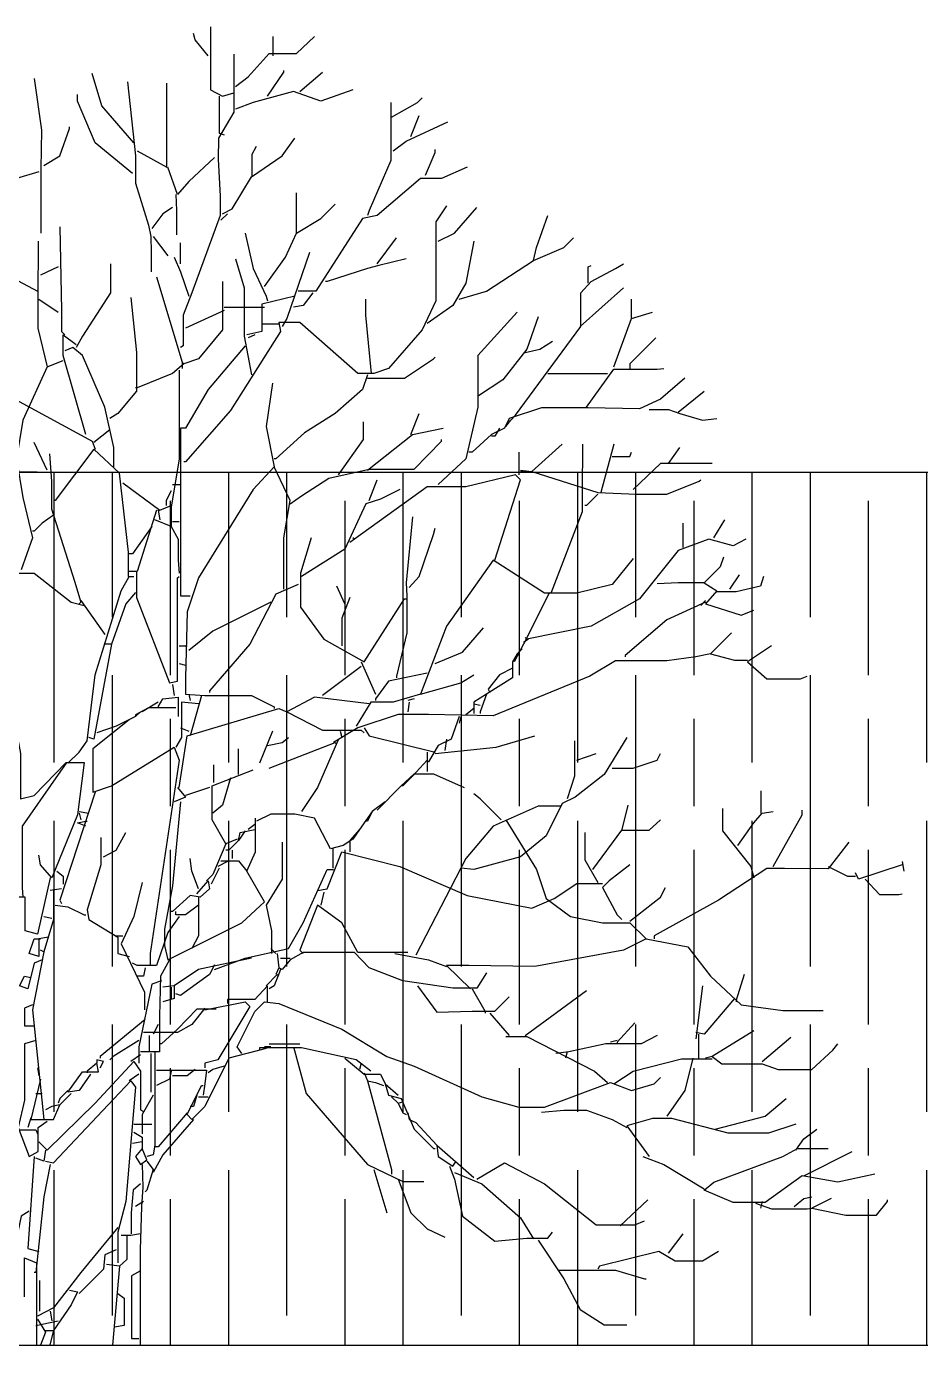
# Model space of a CAD drawing. Header units: millimetres. Extents: x 2004 to 9033, y -135 to 5682.
# Drawn here: x 8010.6 to 8317.7, y 1060.6 to 1522.8 of the extents above; entities that cross this region are included whole.
import ezdxf

# ---------------------------------------------------------------- set-up
doc = ezdxf.new("R2010")
doc.units = ezdxf.units.MM

msp = doc.modelspace()

# ---------------------------------------------------------------- hatches: boundary and pattern name
at = {"transparency": 33554508}
h = msp.add_hatch(dxfattribs=at)
h.set_pattern_fill('GOST_WOOD', color=256, scale=10)
h.paths.add_polyline_path([(9033.38, 1369.89), (7033.38, 1369.89), (7033.38, 769.89), (7233.38, 769.89), (7233.38, 789.89), (7383.38, 789.89), (7383.38, 799.89), (7383.38, 1039.89), (7233.38, 1039.89), (7233.38, 1069.89), (7383.38, 1069.89), (8683.38, 1069.89), (8833.38, 1069.89), (8833.38, 1039.89), (8683.38, 1039.89), (8683.38, 789.89), (8833.38, 789.89), (8833.38, 769.89), (9033.38, 769.89)])

# ---------------------------------------------------------------- linework, layer by layer
for p, q in [((7033.38, 1369.89), (9033.38, 1369.89)), ((8014.16, 1369.89), (7033.38, 1369.89)), ((7383.38, 1069.89), (8683.38, 1069.89))]:
    msp.add_line(p, q)
at = {"color": 84}
for points in [[(8073.75, 1522.83), (8073.75, 1501.24), (8077.9, 1499.02), (8081.77, 1500.13)], [(8072.91, 1512.87), (8068.49, 1518.4), (8067.93, 1520.62)], [(8082.33, 1502.35), (8086.76, 1505.67), (8093.96, 1513.7), (8103.37, 1513.7), (8109.46, 1519.51)], [(8095.34, 1512.87), (8095.34, 1519.51)], [(8081.77, 1513.42), (8081.77, 1493.49), (8076.51, 1484.63), (8076.38, 1477.43), (8077.14, 1464.7), (8077.14, 1458.05), (8067.38, 1431.48), (8064.33, 1423.73), (8064.33, 1413.21), (8063.5, 1412.65)], [(8093.4, 1499.02), (8098.94, 1507.33), (8098.94, 1507.88)], [(8104.47, 1500.69), (8112.23, 1507.33)], [(8013.12, 1505.11), (8015.61, 1487.4), (8015.47, 1474.11), (8015.4, 1468.57), (8015.4, 1451.96)], [(8047.45, 1482.97), (8036.37, 1495.7), (8033.05, 1506.78)], [(8045.23, 1504.01), (8048, 1478.54), (8048, 1469.13), (8052.43, 1454.73), (8053.26, 1450.86), (8053.4, 1445.32), (8053.4, 1438.67)], [(8048.55, 1480.2), (8058.8, 1474.66), (8058.8, 1503.45)], [(8046.89, 1472.45), (8034.16, 1482.97), (8028.07, 1497.36), (8028.07, 1499.58)], [(8076.79, 1499.02), (8076.79, 1486.29), (8078.45, 1485.74)], [(8122.74, 1501.24), (8111.67, 1497.36), (8102.26, 1500.69), (8088.42, 1496.81), (8082.33, 1494.59)], [(8136.03, 1491.83), (8144.89, 1496.81), (8146.55, 1498.47)], [(8135.76, 1496.81), (8135.76, 1476.88), (8128.28, 1459.71), (8127.73, 1458.05)], [(8016.44, 1475.22), (8021.98, 1478.54), (8025.3, 1487.95), (8025.3, 1488.5)], [(8136.59, 1480.2), (8141.02, 1483.52), (8155.41, 1490.17)], [(8142.68, 1485.18), (8145.45, 1492.38)], [(8077.9, 1458.61), (8081.22, 1460.27), (8087.86, 1471.34), (8098.38, 1478.54), (8102.81, 1484.63)], [(8088.14, 1471.34), (8088.14, 1479.09), (8089.52, 1481.86)], [(8147.66, 1471.89), (8150.98, 1479.65), (8150.98, 1480.75)], [(8075.13, 1477.98), (8066.27, 1469.68), (8062.4, 1465.25), (8059.07, 1474.66)], [(8162.06, 1474.66), (8153.2, 1470.79), (8146, 1470.79), (8131.05, 1458.05), (8126.07, 1456.95), (8110.01, 1432.03), (8103.92, 1432.03)], [(8014.78, 1473), (8007.03, 1470.79), (8005.92, 1470.79)], [(8061.84, 1465.25), (8062.12, 1459.71), (8062.12, 1451.41)], [(8103.37, 1451.96), (8103.37, 1465.8)], [(8060.74, 1460.82), (8057.41, 1458.61), (8053.54, 1453.62)], [(8154.86, 1461.37), (8151.26, 1455.84), (8151.26, 1428.71), (8146.55, 1418.74), (8134.93, 1405.45), (8129.94, 1403.79), (8124.41, 1403.79), (8104.47, 1421.23), (8097.28, 1421.23), (8097.83, 1418.19), (8080.67, 1391.06), (8065.16, 1373.34), (8064.61, 1373.34)], [(8092.29, 1433.69), (8099.49, 1443.66), (8103.37, 1451.96), (8111.67, 1456.95), (8116.65, 1461.93)], [(8152.09, 1449.19), (8157.63, 1451.96), (8165.38, 1460.82)], [(8079.56, 1458.61), (8077.35, 1456.39)], [(8184.76, 1442.55), (8185.86, 1446.98), (8189.74, 1458.05)], [(8021.98, 1454.18), (8022.53, 1425.39), (8022.53, 1418.19), (8023.64, 1417.08)], [(8085.65, 1451.96), (8088.42, 1439.78), (8092.85, 1430.37), (8093.4, 1428.71)], [(8014.5, 1449.19), (8014.37, 1429.26), (8014.37, 1419.3), (8017.55, 1406.01), (8023.08, 1408.22)], [(8054.09, 1450.86), (8059.07, 1444.21)], [(8063.5, 1441.44), (8063.5, 1448.64)], [(8131.05, 1441.44), (8137.69, 1450.3)], [(8164.27, 1449.19), (8161.5, 1434.8), (8157.07, 1427.05), (8148.21, 1420.96)], [(8159.29, 1429.26), (8168.7, 1432.03), (8184.76, 1442.55), (8195.28, 1446.98), (8198.6, 1450.3)], [(8061.29, 1443.66), (8063.5, 1438.67), (8066.27, 1430.37)], [(8082.33, 1443.1), (8085.37, 1433.14), (8085.37, 1416.53), (8087.86, 1403.24)], [(8107.8, 1445.32), (8100.04, 1422.62), (8098.38, 1419.85)], [(8141.02, 1443.1), (8131.6, 1440.89), (8127.73, 1439.78), (8113.89, 1435.35), (8113.33, 1435.35)], [(8021.42, 1440.34), (8015.33, 1437.57)], [(8039.42, 1441.44), (8039.42, 1431.48), (8029.73, 1416.53), (8027.52, 1412.65)], [(8175.34, 1385.52), (8177.01, 1387.74), (8178.67, 1389.4), (8201.09, 1419.85), (8201.09, 1431.48), (8204.69, 1435.35), (8212.99, 1439.78), (8215.76, 1441.44)], [(8203.58, 1434.8), (8203.58, 1440.34), (8204.69, 1440.89)], [(8005.92, 1436.46), (8014.23, 1432.03)], [(8055.2, 1437.01), (8064.06, 1407.67), (8064.06, 1405.45)], [(8077.9, 1435.35), (8077.9, 1418.74), (8069.59, 1408.78), (8064.61, 1407.12), (8064.06, 1407.67)], [(8200.81, 1419.85), (8215.76, 1433.14)], [(8014.78, 1429.26), (8021.42, 1424.83)], [(8046.34, 1429.82), (8048.28, 1410.99), (8048.28, 1397.7), (8041.91, 1389.95), (8039.14, 1388.29)], [(8102.81, 1430.37), (8091.46, 1427.6), (8091.46, 1418.19), (8086.2, 1417.08)], [(8108.9, 1431.48), (8105.58, 1427.05), (8102.26, 1426.49)], [(8129.11, 1403.79), (8128.14, 1414.31), (8127.11, 1423.73), (8127.11, 1429.26)], [(8218.53, 1422.62), (8218.53, 1429.26)], [(8078.45, 1425.39), (8065.16, 1419.3)], [(8078.45, 1426.49), (8092.29, 1426.49)], [(8179.22, 1424.83), (8165.65, 1409.88), (8165.65, 1392.17), (8161.5, 1374.45), (8152.09, 1365.59)], [(8212.44, 1406.01), (8218.53, 1422.62), (8225.73, 1424.83)], [(8097.28, 1420.68), (8091.74, 1420.68)], [(8186.42, 1423.17), (8182.54, 1412.1), (8174.24, 1401.58), (8165.93, 1396.04)], [(8030.84, 1382.75), (8023.08, 1409.88), (8023.08, 1417.08), (8027.52, 1413.76)], [(8088.97, 1417.08), (8086.76, 1415.97)], [(8181.99, 1410.99), (8186.97, 1412.1), (8191.4, 1414.87)], [(8226.84, 1415.97), (8217.98, 1407.12), (8217.98, 1405.45)], [(8040.53, 1371.68), (8040.53, 1378.32), (8037.48, 1392.17), (8029.73, 1409.88), (8026.41, 1412.65), (8023.64, 1411.54)], [(8085.65, 1413.21), (8072.91, 1398.26), (8065.16, 1384.97), (8063.5, 1384.97)], [(8017.55, 1406.01), (8009.24, 1387.74), (8007.03, 1374.45), (8009.24, 1361.16), (8012.57, 1347.32), (8008.69, 1336.25)], [(8064.61, 1407.12), (8060.74, 1403.79), (8048.55, 1398.81), (8048, 1398.81)], [(8127.73, 1402.13), (8140.46, 1402.13), (8150.43, 1408.78), (8150.98, 1409.33)], [(8203.03, 1392.17), (8212.44, 1405.18), (8227.39, 1405.18), (8229.6, 1405.45)], [(8062.95, 1404.9), (8062.95, 1374.45), (8060.18, 1357.84), (8060.18, 1351.2), (8054.64, 1353.41)], [(8127.73, 1403.24), (8126.07, 1398.26), (8116.65, 1389.95), (8106.13, 1383.31), (8096.17, 1374.45), (8095.62, 1374.45)], [(8236.8, 1402.13), (8228.5, 1394.93), (8221.3, 1391.61), (8203.58, 1391.89), (8187.52, 1391.89), (8176.45, 1388.29), (8174.79, 1384.97), (8170.36, 1382.75), (8163.72, 1376.66), (8162.61, 1376.66)], [(8189.74, 1403.79), (8210.23, 1403.79)], [(7992.36, 1355.07), (7992.36, 1377.22), (8001.49, 1397.7), (8033.05, 1380.54), (8034.16, 1377.77)], [(8095.06, 1400.47), (8092.85, 1385.52), (8095.62, 1371.68)], [(8234.59, 1390.51), (8243.45, 1397.7)], [(8224.62, 1391.34), (8231.26, 1391.34), (8235.14, 1389.95), (8242.89, 1387.74), (8247.87, 1388.29)], [(8117.76, 1368.91), (8126.34, 1381.09), (8126.34, 1387.18)], [(8142.68, 1382.75), (8145.45, 1389.95)], [(8039.14, 1384.42), (8033.6, 1379.99)], [(8063.5, 1384.97), (8063.5, 1345.66), (8063.5, 1327.39), (8066.82, 1327.39)], [(8127.73, 1370.57), (8143.23, 1382.75), (8153.75, 1384.97)], [(8173.13, 1384.97), (8171.47, 1382.2), (8170.36, 1382.2)], [(8017.55, 1370.57), (8013.12, 1379.99)], [(8045.51, 1334.03), (8045.51, 1342.34), (8042.46, 1369.47), (8033.6, 1377.77), (8020.32, 1360.05), (8019.76, 1360.05)], [(8101.15, 1358.95), (8105.03, 1361.71), (8114.44, 1367.81), (8128.28, 1370.85), (8143.79, 1370.85), (8153.2, 1380.54), (8153.2, 1381.09)], [(8194.72, 1379.43), (8184.2, 1370.02), (8206.9, 1362.82), (8220.19, 1362.27), (8230.71, 1362.27), (8241.78, 1366.7), (8242.34, 1367.25)], [(8201.64, 1379.43), (8201.5, 1362.82), (8201.5, 1356.18), (8190.85, 1328.49)], [(8212.44, 1379.43), (8208.01, 1362.82)], [(8231.26, 1372.79), (8235.14, 1378.32)], [(8018.38, 1376.11), (8019.07, 1366.7), (8019.07, 1357.29), (8026.96, 1332.37), (8029.18, 1325.17), (8028.62, 1324.62)], [(8179.77, 1376.66), (8179.77, 1368.91)], [(8211.89, 1375.28), (8217.98, 1375.28), (8218.53, 1376.66)], [(8246.21, 1372.79), (8228.5, 1372.79), (8219.08, 1363.93)], [(8098.94, 1329.6), (8098.94, 1347.32), (8101.15, 1360.05), (8095.62, 1371.68), (8088.42, 1363.93), (8069.59, 1333.48), (8065.72, 1321.85), (8065.16, 1299.15), (8065.16, 1293.61), (8071.81, 1293.06), (8087.86, 1293.06), (8095.62, 1289.18), (8095.62, 1288.63)], [(8171.47, 1339.57), (8180.33, 1367.25), (8178.67, 1368.91), (8161.5, 1364.76), (8148.21, 1364.76), (8123.3, 1346.77), (8122.74, 1347.32)], [(8180.33, 1370.57), (8184.2, 1370.02)], [(8180.33, 1370.02), (8182.54, 1370.02)], [(8043.57, 1366.14), (8056.3, 1356.73), (8060.18, 1358.39)], [(8060.74, 1365.59), (8063.5, 1365.59)], [(8138.8, 1363.93), (8132.16, 1360.61), (8127.18, 1358.95), (8119.98, 1343.44), (8105.03, 1334.03)], [(8128.28, 1360.05), (8131.05, 1367.25)], [(8060.18, 1363.38), (8058.52, 1360.05), (8058.52, 1358.39)], [(8206.9, 1362.27), (8203.03, 1358.39), (8202.47, 1358.39)], [(8019.76, 1355.07), (8015.89, 1352.3), (8013.12, 1349.53), (8012.57, 1349.53)], [(8055.2, 1356.73), (8048.55, 1335.69), (8045.79, 1335.69)], [(8055.75, 1356.73), (8056.3, 1353.41)], [(8143.23, 1354.52), (8141.02, 1331.82), (8141.29, 1327.39), (8141.29, 1314.65), (8137.69, 1299.7), (8137.69, 1299.15)], [(8053.54, 1351.2), (8046.89, 1341.78), (8045.79, 1341.78)], [(8060.18, 1351.2), (8062.67, 1346.77), (8062.67, 1339.57), (8062.95, 1335.14)], [(8060.74, 1352.86), (8062.95, 1352.86)], [(8142.12, 1330.16), (8145.45, 1334.03), (8150.43, 1348.43), (8150.98, 1350.64)], [(8236.25, 1344), (8236.25, 1352.3)], [(8246.77, 1347.32), (8250.64, 1353.41)], [(8108.35, 1347.32), (8104.75, 1335.14), (8104.75, 1323.51), (8112.78, 1312.44), (8126.62, 1304.69), (8140.46, 1326.28), (8141.02, 1326.28)], [(8123.3, 1346.77), (8121.64, 1345.66)], [(8257.84, 1346.77), (8253.41, 1344.55), (8245.11, 1346.77), (8234.59, 1342.89), (8221.3, 1326.28), (8204.69, 1316.87), (8182.54, 1312.44), (8181.99, 1312.99)], [(8250.09, 1340.68), (8248.98, 1337.35), (8243.45, 1331.82), (8247.87, 1329.05), (8244, 1324.62), (8256.18, 1320.74), (8260.61, 1322.4)], [(8006.47, 1336.8), (8005.92, 1334.03), (8001.22, 1322.96), (8001.22, 1311.33), (8008.41, 1273.13), (8008.41, 1257.63), (8013.12, 1258.73), (8024.19, 1270.08), (8030.28, 1270.08), (8028.07, 1252.09), (8019.21, 1230.5), (8015.33, 1234.93), (8014.78, 1238.25)], [(8219.08, 1340.12), (8211.89, 1331.26), (8199.7, 1328.22), (8188.63, 1328.22), (8170.91, 1339.57), (8154.86, 1316.87), (8146, 1293.61), (8136.59, 1290.85), (8128.84, 1290.85), (8123.85, 1282.54)], [(8007.03, 1335.14), (8013.12, 1335.14), (8025.85, 1325.17), (8030.28, 1324.07)], [(8024.75, 1269.81), (8028.62, 1273.68), (8031.39, 1277.56), (8034.16, 1300.26), (8043.02, 1329.05), (8045.79, 1334.03), (8047.45, 1334.03)], [(8048.28, 1335.69), (8048.28, 1326.83), (8059.63, 1297.49), (8062.4, 1298.04), (8062.4, 1333.48), (8062.95, 1334.03)], [(8103.92, 1331.26), (8096.17, 1327.94), (8087.31, 1310.78), (8073.47, 1294.72), (8073.47, 1294.17)], [(8227.39, 1331.54), (8234.59, 1331.96), (8243.45, 1331.96)], [(8263.93, 1334.03), (8262.82, 1330.71), (8254.52, 1328.77), (8247.87, 1328.77)], [(8252.3, 1329.6), (8255.62, 1334.59)], [(8048, 1328.49), (8044.68, 1324.62), (8039.69, 1310.78), (8037.48, 1310.78)], [(8119.98, 1324.62), (8117.21, 1330.71)], [(8121.64, 1326.83), (8118.87, 1319.64), (8118.87, 1310.22)], [(8190.29, 1328.49), (8181.43, 1310.78), (8178.11, 1304.69)], [(8029.18, 1325.73), (8037.48, 1314.1)], [(8094.51, 1325.17), (8074.58, 1315.21), (8066.27, 1308.56)], [(8244, 1325.17), (8230.71, 1319.08), (8216.31, 1306.9), (8216.31, 1306.35)], [(8244, 1325.73), (8242.34, 1324.07)], [(8150.98, 1304.13), (8160.4, 1308.01), (8167.59, 1316.31)], [(8252.86, 1314.65), (8245.66, 1307.46), (8253.96, 1305.24), (8258.39, 1305.24)], [(8039.69, 1310.78), (8033.6, 1278.11), (8031.94, 1278.66)], [(8062.95, 1310.22), (8065.72, 1310.22)], [(8180.88, 1309.12), (8179.22, 1307.46), (8177.56, 1304.69), (8177.56, 1299.15), (8168.7, 1293.61), (8164.27, 1290.85), (8164.27, 1286.97)], [(8183.09, 1312.44), (8181.43, 1311.33)], [(8266.7, 1310.22), (8258.39, 1304.69), (8265.04, 1298.87), (8276.67, 1298.87), (8278.88, 1299.7)], [(8062.95, 1304.13), (8065.16, 1303.58)], [(8245.66, 1307.46), (8240.68, 1306.35), (8230.71, 1304.96), (8212.99, 1304.96), (8204.13, 1299.7), (8170.91, 1286.14), (8148.77, 1286.55), (8138.25, 1286.55), (8124.41, 1281.99), (8116.1, 1277)], [(8125.51, 1304.69), (8130.5, 1293.61)], [(8125.51, 1303.03), (8112.23, 1293.06)], [(8148.21, 1300.81), (8134.93, 1298.04), (8130.5, 1291.95), (8130.5, 1291.4)], [(8146, 1293.61), (8159.84, 1297.49), (8164.27, 1300.26)], [(8177.56, 1302.47), (8173.13, 1300.26), (8169.25, 1295.27), (8169.81, 1294.17)], [(8060.74, 1296.94), (8061.29, 1293.06)], [(8055.75, 1290.85), (8050.21, 1287.52)], [(8055.75, 1289.18), (8057.41, 1291.95), (8062.67, 1292.51), (8062.67, 1285.86)], [(8069.59, 1290.29), (8063.78, 1290.85), (8063.78, 1278.66), (8061.84, 1275.34)], [(8066.27, 1293.61), (8066.82, 1291.4)], [(8070.7, 1293.06), (8066.82, 1279.22)], [(8128.28, 1290.29), (8109.46, 1292.51), (8100.04, 1287.52), (8112.23, 1281.16), (8125.51, 1281.16), (8126.62, 1280.33)], [(8143.79, 1291.95), (8141.57, 1291.4)], [(8142.12, 1290.85), (8141.57, 1287.52)], [(8164.27, 1290.29), (8166.48, 1289.74)], [(8168.7, 1293.61), (8166.48, 1287.52), (8166.48, 1286.97)], [(8049.66, 1287.52), (8048, 1285.86), (8041.36, 1282.54), (8034.71, 1280.33)], [(8061.84, 1288.91), (8052.43, 1288.91), (8048, 1286.42), (8048, 1285.86)], [(8062.95, 1261.5), (8065.72, 1279.22), (8097.28, 1288.63), (8100.04, 1287.52)], [(8159.29, 1285.86), (8156.52, 1278.11), (8152.09, 1275.9), (8148.77, 1270.36), (8148.21, 1270.36)], [(8159.84, 1285.86), (8159.29, 1283.65)], [(8164.27, 1288.63), (8161.5, 1286.42)], [(8045.79, 1284.76), (8033.33, 1274.79), (8033.33, 1259.84), (8039.69, 1262.05), (8061.29, 1275.34), (8062.95, 1270.91), (8052.98, 1204.47), (8052.98, 1200.6)], [(8063.5, 1281.99), (8066.27, 1280.88)], [(8095.06, 1280.88), (8090.63, 1269.81)], [(8118.32, 1280.88), (8118.87, 1278.66)], [(8126.62, 1281.99), (8128.28, 1279.22), (8150.98, 1273.68)], [(8093.4, 1275.9), (8098.38, 1277), (8100.6, 1278.66)], [(8093.96, 1268.15), (8116.65, 1277), (8117.21, 1276.45)], [(8117.76, 1278.11), (8110.57, 1261.5), (8105.03, 1253.2)], [(8150.98, 1273.13), (8172.02, 1275.34), (8185.31, 1279.22)], [(8154.86, 1278.11), (8154.3, 1274.24)], [(8216.87, 1278.66), (8209.12, 1265.93), (8199.15, 1258.18), (8194.72, 1255.96), (8189.18, 1244.89), (8180.33, 1237.69), (8164.27, 1233.26), (8159.84, 1233.82)], [(8198.87, 1277.56), (8198.87, 1265.38), (8196.38, 1257.63)], [(8083.43, 1265.93), (8083.43, 1274.79)], [(8148.21, 1273.68), (8148.21, 1267.04)], [(8199.7, 1270.91), (8206.35, 1273.13)], [(8211.89, 1268.15), (8219.08, 1268.15), (8227.39, 1270.91), (8228.5, 1273.13)], [(8024.19, 1269.81), (8021.42, 1265.93), (8008.97, 1248.21), (8008.97, 1227.17), (8009.24, 1223.85)], [(8082.88, 1243.78), (8079.01, 1242.12), (8074.3, 1250.43), (8074.3, 1262.05), (8088.42, 1267.59)], [(8074.85, 1263.16), (8074.85, 1269.25)], [(8148.21, 1270.91), (8143.23, 1265.38), (8139.91, 1262.05), (8139.35, 1262.05)], [(8080.67, 1264.82), (8077.9, 1255.41), (8074.58, 1252.64)], [(8131.05, 1253.75), (8139.35, 1262.05), (8143.79, 1266.21), (8150.43, 1266.21), (8160.95, 1261.5)], [(8034.16, 1259.84), (8021.98, 1222.74), (8022.53, 1221.64)], [(8062.4, 1261.5), (8065.16, 1258.18), (8061.29, 1256.52)], [(8073.47, 1261.5), (8065.16, 1258.73)], [(8173.68, 1250.43), (8166.48, 1257.63), (8164.27, 1259.29)], [(8263.1, 1252.64), (8263.1, 1260.39)], [(8028.62, 1253.2), (8031.94, 1252.64)], [(8028.62, 1252.64), (8029.18, 1250.43)], [(8063.5, 1256.52), (8060.74, 1227.73), (8057.97, 1212.78), (8057.97, 1207.24), (8059.07, 1202.26), (8084.54, 1214.99), (8092.29, 1222.19), (8086.2, 1232.71), (8089.25, 1239.35), (8089.25, 1250.98)], [(8133.82, 1256.52), (8129.39, 1253.2), (8124.96, 1247.11), (8121.64, 1243.23), (8121.64, 1239.35)], [(8129.39, 1253.2), (8127.73, 1249.87), (8127.18, 1249.87)], [(8194.17, 1255.13), (8186.42, 1255.13), (8170.91, 1248.21), (8161.5, 1237.14), (8144.34, 1203.92)], [(8215.21, 1246.55), (8217.42, 1255.41)], [(8249.81, 1254.3), (8249.81, 1246.55), (8259.5, 1234.37), (8260.61, 1230.5)], [(8255.07, 1241.57), (8260.61, 1249.32), (8263.38, 1252.64), (8267.25, 1253.2)], [(8267.25, 1234.37), (8277.22, 1252.09), (8277.22, 1253.75)], [(8030.84, 1248.21), (8028.07, 1249.32), (8030.84, 1249.87), (8031.39, 1249.87)], [(8088.97, 1248.77), (8086.76, 1247.11)], [(8124.96, 1247.11), (8122.74, 1243.78), (8119.42, 1241.57), (8114.99, 1240.46), (8109.46, 1250.98), (8102.81, 1252.37), (8094.51, 1252.37), (8089.52, 1249.87)], [(8175.34, 1250.43), (8185.86, 1233.26), (8189.18, 1223.3), (8197.49, 1217.21), (8208.56, 1214.99), (8217.98, 1214.99), (8223.51, 1209.46), (8215.76, 1205.58), (8185.31, 1200.04), (8162.61, 1200.32), (8154.86, 1200.32), (8163.16, 1192.29)], [(8205.24, 1233.26), (8215.21, 1246.83), (8224.62, 1246.83), (8228.5, 1250.43)], [(8036.1, 1244.34), (8036.1, 1234.93), (8031.39, 1219.42), (8031.94, 1216.1), (8041.91, 1210.01), (8041.91, 1204.47), (8045.79, 1203.37)], [(8036.93, 1237.69), (8041.36, 1239.91), (8044.68, 1246)], [(8085.65, 1246.55), (8083.43, 1243.23), (8083.99, 1246), (8088.97, 1247.11)], [(8202.47, 1246), (8202.47, 1236.59), (8206.9, 1228.83)], [(8079.01, 1242.12), (8074.58, 1231.6), (8072.36, 1229.39)], [(8083.43, 1243.23), (8080.11, 1239.91), (8079.01, 1239.91)], [(8081.22, 1239.91), (8081.22, 1237.14)], [(8098.38, 1242.68), (8098.38, 1229.94), (8092.85, 1221.08), (8094.78, 1212.22), (8094.78, 1204.47)], [(8110.57, 1226.07), (8113.89, 1226.62), (8118.87, 1239.35), (8138.8, 1234.37), (8162.06, 1224.41), (8184.2, 1219.98), (8191.95, 1223.3), (8199.7, 1228.56), (8208.56, 1228.56)], [(8115.82, 1240.46), (8115.82, 1233.82)], [(8293.28, 1242.68), (8286.08, 1233.54), (8271.13, 1233.68), (8265.04, 1233.68), (8248.43, 1222.74), (8226.28, 1210.56), (8226.28, 1209.46)], [(8069.59, 1226.62), (8067.38, 1232.71), (8066.82, 1237.14)], [(8079.56, 1236.03), (8076.24, 1234.37)], [(8077.35, 1236.31), (8083.43, 1236.31), (8086.2, 1232.71)], [(8217.98, 1234.93), (8210.78, 1229.39), (8208.56, 1227.17), (8213.55, 1217.76), (8215.21, 1216.1)], [(8286.08, 1234.37), (8292.72, 1231.05), (8295.49, 1231.05)], [(8311.55, 1234.93), (8296.6, 1229.94), (8295.49, 1232.16)], [(8311.55, 1236.03), (8312.1, 1232.71)], [(8018.66, 1230.5), (8014.23, 1211.12), (8010.07, 1212.22), (8010.07, 1223.85), (8007.58, 1223.85)], [(8020.87, 1232.71), (8023.08, 1231.05), (8023.08, 1228.28)], [(8076.79, 1233.82), (8074.02, 1228.28)], [(8075.13, 1198.94), (8085.65, 1202.81), (8100.6, 1206.13), (8105.58, 1214.99), (8113.89, 1233.26), (8116.1, 1233.26)], [(8298.81, 1229.94), (8303.79, 1224.68), (8310.44, 1224.68), (8311.55, 1224.96)], [(8019.76, 1226.07), (8019.76, 1216.1), (8016.44, 1205.03), (8015.33, 1205.58)], [(8022.53, 1226.62), (8018.66, 1226.07)], [(8050.21, 1228.83), (8047.45, 1217.21), (8043.02, 1207.8), (8044.68, 1204.47), (8051.05, 1191.19), (8051.05, 1185.1)], [(8069.04, 1224.96), (8072.91, 1229.39), (8073.47, 1226.62), (8070.15, 1223.85), (8066.82, 1224.41), (8060.74, 1218.87), (8060.18, 1218.87)], [(8112.78, 1225.51), (8111.67, 1221.08)], [(8217.98, 1215.55), (8228.5, 1223.85), (8230.16, 1227.17)], [(8020.32, 1221.08), (8024.75, 1220.53), (8030.28, 1217.76), (8030.84, 1217.76)], [(8069.59, 1221.08), (8065.16, 1217.76), (8061.84, 1217.76), (8061.84, 1218.87)], [(8069.59, 1223.85), (8069.59, 1210.56), (8067.38, 1206.13)], [(8141.57, 1204.75), (8124.41, 1204.75), (8118.87, 1214.99), (8110.57, 1221.08), (8104.47, 1205.58), (8105.58, 1204.47)], [(8016.44, 1217.21), (8019.21, 1216.65)], [(8062.95, 1217.21), (8059.07, 1211.67), (8055.2, 1200.32), (8048.55, 1200.32), (8046.89, 1201.15)], [(8018.1, 1210.01), (8014.78, 1209.46), (8014.78, 1203.37), (8011.46, 1204.47), (8013.12, 1209.46), (8015.33, 1209.46)], [(8041.36, 1210.56), (8043.57, 1210.56)], [(8223.51, 1209.46), (8237.91, 1206.69), (8245.66, 1196.72), (8256.18, 1186.76), (8270.57, 1184.82), (8284.42, 1184.82)], [(8015.89, 1202.26), (8013.12, 1201.15), (8010.91, 1192.29), (8008.14, 1193.4), (8009.8, 1196.72), (8012.01, 1196.17)], [(8016.44, 1205.03), (8012.57, 1185.1), (8016.44, 1147.45)], [(8059.63, 1202.26), (8056.58, 1196.72), (8056.17, 1182.88), (8056.17, 1170.7), (8049.66, 1170.7)], [(8087.86, 1202.81), (8069.59, 1198.94), (8061.29, 1193.4), (8061.29, 1188.97), (8057.41, 1187.86)], [(8094.51, 1206.13), (8096.17, 1204.47)], [(8096.72, 1204.47), (8097.28, 1199.49), (8096.17, 1197.28)], [(8168.7, 1197.83), (8165.38, 1192.57), (8157.07, 1192.57), (8139.91, 1195.06), (8128.28, 1199.49), (8123.3, 1204.75), (8105.58, 1204.75), (8101.15, 1202.26), (8098.38, 1198.94), (8097.28, 1199.49)], [(8097.83, 1202.81), (8101.15, 1202.81)], [(8137.14, 1204.47), (8148.77, 1202.26), (8154.86, 1200.04)], [(8051.32, 1199.49), (8050.77, 1196.72), (8048.55, 1196.72)], [(8075.13, 1200.6), (8073.47, 1197.28), (8063.5, 1190.08), (8061.84, 1190.63)], [(8092.85, 1193.4), (8096.72, 1197.28), (8097.28, 1196.72)], [(8097.83, 1198.94), (8095.62, 1193.4), (8093.96, 1192.29)], [(8257.29, 1197.28), (8254.52, 1188.42), (8254.52, 1187.86)], [(8056.86, 1195.06), (8053.54, 1193.95), (8049.11, 1172.36), (8049.11, 1166.82)], [(8061.29, 1193.4), (8057.41, 1192.85)], [(8060.18, 1192.85), (8060.18, 1188.97)], [(8093.4, 1187.86), (8093.4, 1193.4), (8088.97, 1188.69), (8079.56, 1188.69), (8079.56, 1187.31)], [(8144.89, 1193.4), (8151.54, 1184.26), (8163.72, 1184.68), (8171.47, 1184.68), (8176.45, 1189.52)], [(8242.89, 1193.4), (8240.68, 1175.13)], [(8163.72, 1192.29), (8168.15, 1184.54), (8168.15, 1183.99)], [(8181.99, 1176.24), (8203.03, 1191.74)], [(8253.96, 1188.97), (8243.45, 1176.79), (8240.68, 1177.34)], [(8012.57, 1186.76), (8009.8, 1185.65), (8009.8, 1179.56), (8013.12, 1179.56)], [(8071.81, 1185.65), (8067.38, 1180.11), (8062.4, 1177.34), (8050.77, 1177.34)], [(8075.68, 1185.37), (8069.04, 1185.37), (8062.4, 1178.45), (8056.86, 1173.47), (8056.3, 1173.47)], [(8071.81, 1185.1), (8085.65, 1187.86), (8087.31, 1186.2), (8076.24, 1167.93), (8071.81, 1166.82), (8071.81, 1165.16)], [(8084.54, 1170.15), (8082.88, 1172.36), (8088.97, 1184.54), (8092.29, 1187.86), (8097.28, 1187.31), (8118.87, 1178.45), (8134.37, 1169.04), (8143.79, 1165.72), (8167.04, 1155.2), (8179.77, 1151.6), (8188.63, 1151.6), (8211.33, 1160.18), (8218.53, 1157.41), (8226.28, 1159.63), (8228.5, 1161.84)], [(8169.81, 1183.99), (8176.45, 1176.24)], [(8051.32, 1181.77), (8035.82, 1169.04), (8035.82, 1168.49)], [(8055.75, 1180.11), (8054.09, 1176.79)], [(8219.64, 1180.67), (8213.55, 1174.02), (8213.55, 1173.47)], [(8013.67, 1174.58), (8009.8, 1173.47), (8009.8, 1154.09), (8007.58, 1144.68), (8011.46, 1134.71), (8014.5, 1136.37), (8014.5, 1144.68), (8017.55, 1146.89)], [(8049.11, 1174.58), (8040.25, 1169.04), (8039.14, 1167.93)], [(8052.71, 1176.24), (8052.71, 1170.7)], [(8175.34, 1175.96), (8182.54, 1175.96), (8205.79, 1164.06), (8210.23, 1160.18)], [(8227.39, 1176.24), (8221.85, 1173.47), (8209.67, 1173.47), (8196.94, 1170.7), (8192.51, 1170.15)], [(8213.55, 1174.58), (8211.33, 1174.02)], [(8241.51, 1176.79), (8241.51, 1168.49)], [(8260.61, 1177.9), (8246.21, 1169.04), (8244, 1168.49)], [(8263.38, 1167.38), (8273.34, 1175.68)], [(8049.66, 1169.59), (8046.34, 1167.38)], [(8054.64, 1170.7), (8054.64, 1138.59), (8054.09, 1135.27), (8051.88, 1134.71)], [(8053.26, 1170.15), (8053.26, 1156.86)], [(8092.85, 1171.81), (8080.11, 1168.49), (8071.81, 1151.88), (8067.38, 1147.45), (8065.72, 1149.11), (8070.7, 1159.07), (8071.25, 1159.07)], [(8128.84, 1164.06), (8123.85, 1167.93), (8105.03, 1172.08), (8090.63, 1172.08), (8090.63, 1171.25)], [(8094.51, 1172.36), (8092.29, 1172.36)], [(8093.96, 1173.47), (8102.81, 1173.47), (8104.47, 1173.47)], [(8102.26, 1172.36), (8106.69, 1156.3), (8127.73, 1131.94), (8139.91, 1126.13), (8147.11, 1126.13)], [(8196.38, 1170.7), (8195.83, 1168.49)], [(8246.21, 1169.04), (8249.53, 1166.55), (8263.38, 1166.55), (8268.91, 1164.61), (8280.54, 1164.61), (8287.74, 1171.25), (8289.4, 1173.47)], [(8014.23, 1165.16), (8014.78, 1162.39)], [(8014.78, 1139.69), (8017.55, 1136.93), (8034.16, 1152.98), (8047.45, 1167.38), (8049.66, 1164.06), (8049.66, 1150.77), (8050.77, 1150.21)], [(8032.5, 1162.95), (8028.62, 1157.41), (8024.75, 1156.86), (8029.73, 1163.78), (8035.27, 1163.78), (8034.71, 1166.82), (8031.39, 1164.06), (8031.39, 1163.5)], [(8035.82, 1165.16), (8036.93, 1167.38), (8034.71, 1167.93), (8034.71, 1166.82)], [(8078.45, 1165.72), (8074.58, 1164.61), (8072.91, 1163.5)], [(8119.98, 1168.49), (8126.62, 1162.95), (8132.16, 1162.95), (8133.82, 1159.63), (8134.93, 1155.75), (8139.35, 1154.64), (8143.79, 1144.12), (8150.43, 1137.48), (8150.98, 1137.48)], [(8125.51, 1166.82), (8124.96, 1164.61)], [(8212.44, 1159.63), (8219.08, 1164.06), (8235.69, 1168.21), (8246.21, 1168.21)], [(8239.57, 1168.49), (8236.8, 1157.41), (8230.71, 1148.55)], [(8015.33, 1161.29), (8012.01, 1147.45), (8019.76, 1147.45), (8021.98, 1152.43)], [(8016.99, 1133.05), (8019.76, 1132.5), (8038.59, 1152.43), (8046.34, 1160.73), (8048, 1158.52), (8044.68, 1119.21), (8041.91, 1108.69), (8041.91, 1098.17)], [(8049.11, 1162.95), (8045.79, 1160.73)], [(8055.2, 1164.33), (8072.36, 1164.33), (8071.81, 1159.63), (8071.25, 1155.75)], [(8060.18, 1164.06), (8059.63, 1161.29), (8055.2, 1159.07)], [(8068.49, 1164.61), (8065.72, 1162.39), (8060.74, 1162.39)], [(8126.62, 1163.5), (8127.73, 1160.73), (8130.5, 1160.18), (8133.26, 1159.07)], [(8127.73, 1160.73), (8136.03, 1130.28), (8136.03, 1128.62)], [(8013.67, 1156.3), (8015.89, 1156.3)], [(8025.85, 1156.3), (8021.98, 1152.43), (8019.21, 1151.88), (8016.99, 1150.77)], [(8024.75, 1157.41), (8021.98, 1154.64), (8021.42, 1152.98)], [(8054.09, 1155.75), (8050.21, 1149.11), (8050.21, 1142.46)], [(8069.04, 1155.75), (8067.93, 1151.88), (8066.82, 1151.88)], [(8133.82, 1159.63), (8138.25, 1155.75)], [(8069.59, 1155.2), (8072.91, 1155.2)], [(8136.03, 1155.2), (8138.25, 1152.98), (8139.91, 1153.54)], [(8138.25, 1152.98), (8139.91, 1149.66), (8141.02, 1149.11)], [(8247.32, 1144.12), (8264.48, 1148.55), (8271.68, 1154.64)], [(8012.01, 1148), (8010.91, 1144.68)], [(8067.93, 1147.45), (8057.41, 1135.27), (8054.09, 1129.17)], [(8065.72, 1149.66), (8055.75, 1138.03), (8054.64, 1138.03)], [(8141.57, 1149.66), (8142.12, 1147.45), (8144.34, 1146.34), (8151.54, 1138.59), (8152.09, 1134.71), (8157.07, 1131.39), (8158.18, 1133.05)], [(8187.52, 1149.94), (8195.28, 1150.63), (8203.03, 1150.63), (8211.89, 1147.45), (8216.87, 1144.68)], [(8275, 1145.79), (8265.59, 1142.74), (8251.75, 1142.74), (8232.37, 1147.72), (8225.73, 1147.72), (8216.87, 1145.23), (8224.62, 1134.71)], [(8008.14, 1143.85), (8013.67, 1143.85), (8014.23, 1142.46)], [(8047.45, 1145.79), (8053.54, 1145.79)], [(8047.45, 1143.02), (8050.21, 1141.36), (8050.21, 1137.48)], [(8275, 1136.93), (8277.77, 1140.8), (8282.2, 1144.12)], [(8050.21, 1139.69), (8046.89, 1139.14)], [(8050.21, 1137.48), (8048, 1134.71), (8049.66, 1131.94), (8051.88, 1133.6), (8050.21, 1137.48)], [(8151.54, 1138.59), (8164.27, 1127.51)], [(8302.13, 1128.62), (8289.4, 1125.85), (8277.22, 1128.07), (8264.48, 1118.93), (8253.41, 1118.93), (8243.45, 1123.08), (8246.77, 1125.85), (8270.57, 1134.71), (8275.56, 1137.48), (8286.08, 1137.48)], [(8013.12, 1134.71), (8010.91, 1103.15), (8014.78, 1102.05)], [(8016.99, 1136.93), (8016.44, 1133.05), (8013.67, 1134.16)], [(8051.88, 1133.05), (8054.09, 1130.28), (8051.88, 1123.08), (8051.32, 1122.53)], [(8165.38, 1126.96), (8174.79, 1132.5), (8188.63, 1125.3), (8206.35, 1111.18), (8219.64, 1111.18), (8222.96, 1112.56)], [(8222.4, 1134.71), (8229.6, 1131.94), (8243.45, 1123.64)], [(8277.77, 1128.07), (8294.38, 1136.37)], [(8018.66, 1131.94), (8016.44, 1120.87), (8013.67, 1094.85), (8013.12, 1094.85)], [(8050.21, 1131.94), (8050.49, 1124.19), (8050.08, 1117.55), (8049.59, 1102.6), (8049.59, 1069.89)], [(8129.94, 1130.28), (8134.37, 1115.33)], [(8155.96, 1131.39), (8157.63, 1126.96), (8160.4, 1114.23), (8171.47, 1105.64), (8182.54, 1106.61), (8189.74, 1106.61), (8191.4, 1108.69)], [(8157.63, 1129.17), (8167.04, 1125.3), (8180.33, 1113.67), (8184.76, 1106.47)], [(8049.66, 1125.3), (8047.17, 1123.08), (8046.48, 1115.33), (8046.48, 1108.14)], [(8138.25, 1126.96), (8142.68, 1115.33), (8148.21, 1109.8), (8154.3, 1107.03)], [(8050.77, 1119.21), (8048, 1117.55)], [(8214.65, 1110.9), (8224.07, 1119.76)], [(8261.16, 1118.66), (8266.7, 1116.72), (8278.88, 1116.72), (8280.54, 1116.99)], [(8263.38, 1119.21), (8262.82, 1116.99)], [(8274.45, 1117.55), (8277.77, 1120.32), (8280.54, 1120.87)], [(8287.18, 1120.32), (8280.54, 1116.99), (8292.17, 1114.5), (8302.69, 1114.5), (8306.56, 1119.21), (8306.56, 1119.76)], [(8011.46, 1115.89), (8008.69, 1114.23), (8007.58, 1109.24)], [(8041.91, 1110.35), (8029.18, 1094.85), (8019.76, 1082.67), (8014.23, 1079.9)], [(8044.95, 1107.58), (8044.95, 1099.28), (8042.46, 1097.06), (8038.03, 1097.62)], [(8049.66, 1108.14), (8046.34, 1107.58), (8043.02, 1107.58)], [(8186.42, 1105.92), (8195.28, 1092.63), (8200.81, 1082.11), (8209.12, 1076.85), (8216.87, 1076.85)], [(8231.26, 1101.49), (8236.25, 1108.14)], [(8041.36, 1102.6), (8037.48, 1100.94), (8036.93, 1095.95), (8028.62, 1087.65)], [(8248.43, 1102.05), (8242.89, 1098.72), (8233.48, 1098.72), (8227.94, 1102.05), (8207.46, 1097.06), (8206.9, 1095.95)], [(8009.8, 1086.54), (8009.8, 1099.83), (8013.95, 1098.17), (8013.95, 1069.89), (8015.42, 1069.89)], [(8042.46, 1097.06), (8040.06, 1069.89)], [(8193.62, 1095.68), (8212.99, 1095.68), (8222.96, 1092.63), (8223.51, 1092.63)], [(8015.06, 1081.56), (8015.06, 1092.08)], [(8049.66, 1095.4), (8046.62, 1093.74), (8046.62, 1072.15), (8049.11, 1072.15)], [(8025.3, 1088.76), (8028.07, 1088.2), (8025.85, 1083.77), (8019.76, 1074.92), (8018.66, 1070.49), (8018.5, 1069.89)], [(8041.91, 1087.65), (8044.13, 1085.99), (8044.13, 1076.58), (8040.8, 1076.02)], [(8013.67, 1076.58), (8018.66, 1077.68), (8021.42, 1078.24)], [(8014.23, 1078.79), (8016.99, 1074.36), (8015.33, 1069.93), (8015.42, 1069.89)], [(8018.66, 1081.56), (8019.21, 1078.24)], [(8016.99, 1074.92), (8019.76, 1074.92)]]:
    msp.add_lwpolyline(points, dxfattribs=at)

doc.saveas('drawing.dxf')
